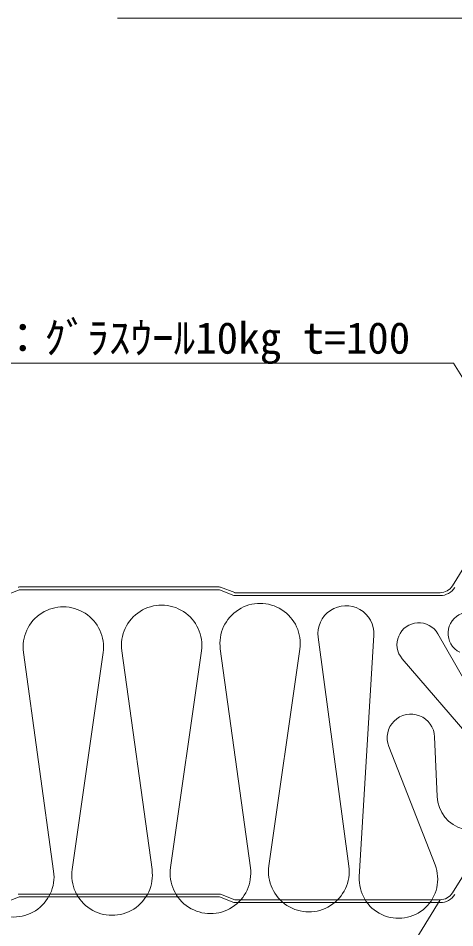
# Model space of a CAD drawing. Units: millimetres at full size, sheet at 1:5; details may follow other scales. Extents: x -3142 to 7368, y -2477 to 558.
# Drawn here: x -2473.3 to -2321.4, y -1765.9 to -1448.9 of the extents above; entities that cross this region are included whole.
import ezdxf
from ezdxf.enums import TextEntityAlignment as Align

# ---------------------------------------------------------------- set-up
doc = ezdxf.new("R2010")
doc.units = ezdxf.units.MM
doc.header["$LTSCALE"] = 5
doc.layers.add('0-0_0', color=7, linetype='Continuous', lineweight=18)
doc.styles.add('ＭＳ ゴシック', font='')
doc.styles.get('ＭＳ ゴシック').set_extended_font_data('MS Gothic')

msp = doc.modelspace()

# ---------------------------------------------------------------- linework, layer by layer
at = {"layer": '0-0_0', "color": 4}
for p, q in [((-2438.709, -1448.88), (-2253.709, -1448.88)), ((-2321.76, -1569.093), (-2524.26, -1569.093)), ((-2321.76, -1569.093), (-2279.072, -1638.647)), ((-2369.146, -1825.64), (-2326.459, -1756.085))]:
    msp.add_line(p, q, dxfattribs=at)
at = {"layer": '0-0_0', "color": 5}
for p, q in [((-2293.664, -1600.546), (-2322.206, -1646.714)), ((-2477.905, -1650.005), (-2472.962, -1648.099)), ((-2472.89, -1647.085), (-2403.337, -1647.085)), ((-2403.337, -1648.085), (-2472.89, -1648.085)), ((-2398.322, -1650.005), (-2403.265, -1648.099)), ((-2402.905, -1647.166), (-2402.874, -1647.178)), ((-2402.874, -1647.178), (-2397.962, -1649.072)), ((-2397.89, -1649.085), (-2326.459, -1649.085)), ((-2397.89, -1650.085), (-2326.459, -1650.085)), ((-2293.664, -1707.546), (-2322.206, -1753.714)), ((-2477.905, -1757.005), (-2472.962, -1755.099)), ((-2472.89, -1754.085), (-2403.337, -1754.085)), ((-2403.337, -1755.085), (-2472.89, -1755.085)), ((-2398.322, -1757.005), (-2403.265, -1755.099)), ((-2402.905, -1754.166), (-2402.874, -1754.178)), ((-2402.874, -1754.178), (-2397.962, -1756.072)), ((-2397.89, -1756.085), (-2326.459, -1756.085)), ((-2397.89, -1757.085), (-2326.459, -1757.085))]:
    msp.add_line(p, q, dxfattribs=at)
at = {"layer": '0-0_0', "color": 9}
for p, q in [((-2354.593, -1748.069), (-2349.528, -1663.918)), ((-2306.154, -1700.382), (-2327.278, -1663.403)), ((-2358.241, -1744.421), (-2368.886, -1664.62)), ((-2471.476, -1669.892), (-2460.994, -1746.166)), ((-2454.546, -1745.498), (-2443.791, -1669.959)), ((-2426.745, -1745.566), (-2437.228, -1669.292)), ((-2420.298, -1744.898), (-2409.542, -1669.359)), ((-2392.497, -1744.966), (-2402.98, -1668.692)), ((-2375.294, -1668.759), (-2386.05, -1744.298)), ((-2339.649, -1672.119), (-2305.839, -1711.569)), ((-2327.511, -1720.101), (-2328.374, -1699.305)), ((-2344.328, -1702.652), (-2328.225, -1743.923))]:
    msp.add_line(p, q, dxfattribs=at)
at = {"layer": '0-0_0', "color": 5}
for centre, radius, start, end in [((-2472.89, -1648.285), 1.2, 90, 111.0888), ((-2472.89, -1648.285), 0.2, 90, 111.0888), ((-2403.337, -1648.285), 1.2, 68.9112, 90), ((-2403.337, -1648.285), 0.2, 68.9112, 90), ((-2326.459, -1644.085), 5, 270, 328.27563), ((-2326.459, -1644.085), 6, 270, 328.27563), ((-2397.89, -1648.885), 1.2, 248.9112, 270), ((-2397.89, -1648.885), 0.2, 248.9112, 270), ((-2472.89, -1755.285), 1.2, 90, 111.0888), ((-2472.89, -1755.285), 0.2, 90, 111.0888), ((-2403.337, -1755.285), 1.2, 68.9112, 90), ((-2403.337, -1755.285), 0.2, 68.9112, 90), ((-2397.89, -1755.885), 0.2, 248.9112, 270), ((-2326.459, -1751.085), 5, 270, 328.27563), ((-2326.459, -1751.085), 6, 270, 328.27563), ((-2397.89, -1755.885), 1.2, 248.9112, 270)]:
    msp.add_arc(centre, radius, start, end, dxfattribs=at)
at = {"layer": '0-0_0', "color": 9}
for centre, radius, start, end in [((-2457.629, -1667.989), 13.977, 351.8965, 187.8252), ((-2423.38, -1667.389), 13.977, 351.8965, 187.8252), ((-2389.132, -1666.789), 13.977, 351.8965, 187.8252), ((-2359.241, -1663.333), 9.73, 356.5556, 187.59753), ((-2316.285, -1663.233), 7.41, 44.45828, 243.30226), ((-2333.878, -1667.173), 7.601, 29.73712, 220.59804), ((-2336.63, -1699.648), 8.263, 2.37836, 201.31526), ((-2315.197, -1719.589), 12.325, 182.37836, 40.59804), ((-2474.899, -1748.077), 14.036, 171.8965, 7.8252), ((-2440.65, -1747.477), 14.036, 171.8965, 7.8252), ((-2406.402, -1746.877), 14.036, 171.8965, 7.8252), ((-2372.154, -1746.277), 14.036, 171.8965, 7.59753), ((-2340.954, -1748.89), 13.664, 176.5556, 21.31526)]:
    msp.add_arc(centre, radius, start, end, dxfattribs=at)

# ---------------------------------------------------------------- texts
at = {"layer": '0-0_0', "style": 'ＭＳ ゴシック'}
msp.add_text('中間材：ｸﾞﾗｽｳｰﾙ10㎏ t=100', height=11, dxfattribs=at).set_placement((-2524.26, -1569.093), align=Align.BOTTOM_LEFT)

doc.saveas('drawing.dxf')
